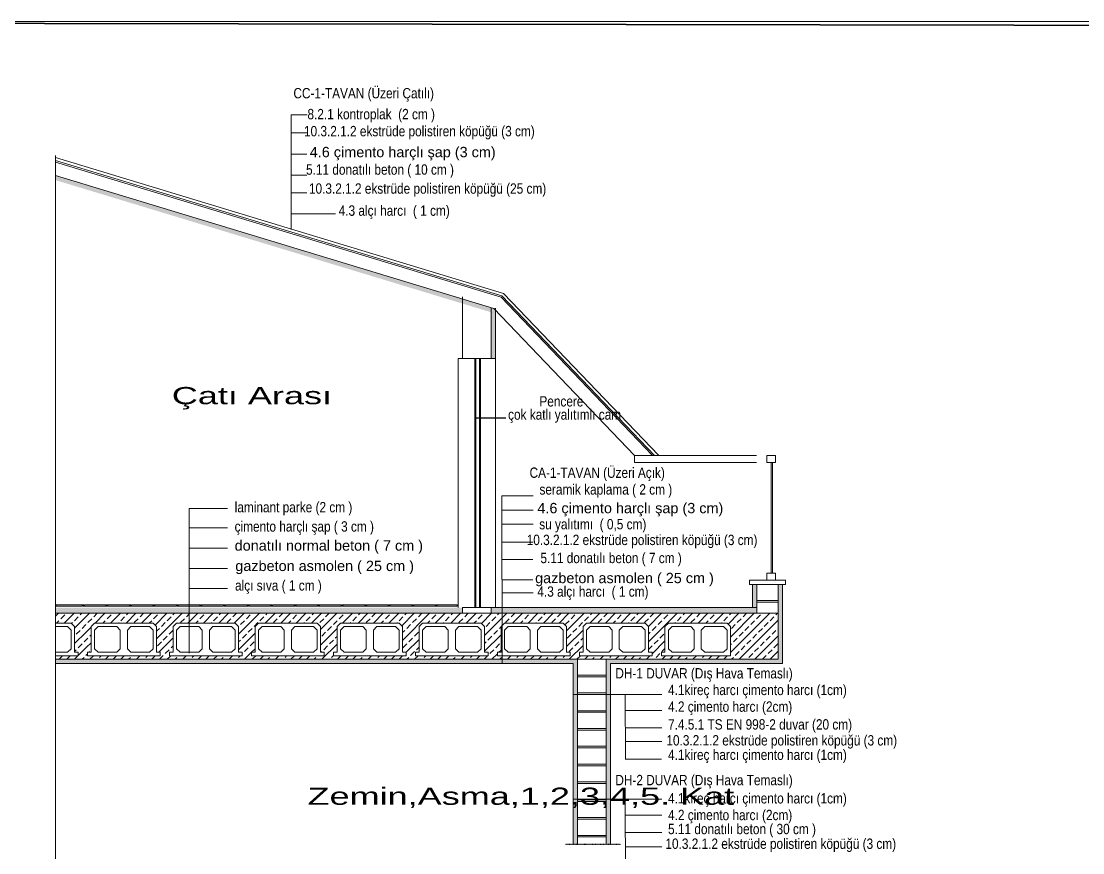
# Model space of a CAD drawing. Header units: millimetres. Extents: x 708 to 46452, y -4963 to 3960.
# Drawn here: x 39520 to 41162, y -3617 to -2332 of the extents above; entities that cross this region are included whole.
import ezdxf

# ---------------------------------------------------------------- set-up
doc = ezdxf.new("R2010")
doc.units = ezdxf.units.MM
doc.linetypes.add('DOT2', pattern=[0.125, 0, -0.125])
for name, color, linetype, lineweight in [('1', 7, 'Continuous', 0), ('101', 252, 'Continuous', 0), ('103', 31, 'Continuous', 0), ('160', 254, 'Continuous', 0), ('20', 1, 'Continuous', 0), ('40', 4, 'Continuous', 0), ('80', 3, 'Continuous', 0), ('görünüş1', 251, 'Continuous', 35), ('Çerçeve', 8, 'Continuous', 30)]:
    doc.layers.add(name, color=color, linetype=linetype, lineweight=lineweight)
doc.layers.add('2', color=2, linetype='Continuous')
doc.layers.add('6', color=1, linetype='Continuous')
doc.styles.add('GENERATED_STYLE_1', font='arial.ttf')
doc.styles.add('GENERATED_STYLE_8', font='arial.ttf')
pattern_1 = [(45, (-344983.952, -3585004.367), (-11.95481533, 11.95481533), []), (45, (-344971.997, -3585004.367), (-11.95481533, 11.95481533), [8.45333099, -4.226665494])]
pattern_2 = [(60, (-100061.1565, -909811.616), (-1.575489185, 2.728827319), [1.575489188, -1.575489188]), (120, (-100061.1565, -909811.616), (-3.150978374, 2e-09), [1.575489188, -1.575489188]), (1e-14, (-100061.9442, -909810.2517), (1.575489188, 2.7288273175), [1.575489188, -1.575489188])]

msp = doc.modelspace()

# ---------------------------------------------------------------- hatches: boundary and pattern name
at = {"layer": '101', "linetype": 'Continuous'}
h = msp.add_hatch(color=256, dxfattribs=at)
h.paths.add_polyline_path([(39573.358, -2570.156), (39573.358, -2577.111), (40202.843, -2767.918), (40202.843, -2760.962)])
h.paths.add_polyline_path([(40202.843, -2760.962), (40202.843, -2767.918), (40247.217, -2781.368), (40247.217, -2774.413)])
for points in [[(40247.217, -2852.949), (40253.874, -2852.949), (40253.874, -2774.761), (40247.217, -2774.413)], [(40424.715, -3604.031), (40431.371, -3604.031), (40431.371, -3324.214), (40697.618, -3324.214), (40697.618, -3202.184), (40690.962, -3202.184), (40690.962, -3317.558), (40424.715, -3317.558)], [(40657.681, -3202.184), (40651.025, -3202.184), (40651.025, -3237.737), (40657.681, -3237.737)], [(39620.815, -3317.558), (39573.358, -3317.558), (39573.358, -3324.214), (39620.815, -3324.214)], [(39620.815, -3324.214), (40373.685, -3324.214), (40373.685, -3604.031), (40380.341, -3604.031), (40380.341, -3317.558), (39620.815, -3317.558)]]:
    msp.add_hatch(color=256, dxfattribs=at).paths.add_polyline_path(points)
h = msp.add_hatch(dxfattribs=at)
h.set_pattern_fill('JIS_LC_8A', color=256, scale=0.106417, style=0, pattern_type=2)
h.set_pattern_definition([(1e-14, (-344983.952, -3584338.75), (0, 27.5235132), []), (1e-14, (-344981.457, -3584341.246), (0, 27.5235132), [])])
h.paths.add_polyline_path([(40690.962, -3202.184), (40657.681, -3202.184), (40657.681, -3246.559), (40690.962, -3246.559)])
h = msp.add_hatch(dxfattribs=at)
h.set_pattern_fill('ANSI33', color=256, scale=0.106417, style=0, pattern_type=2)
h.set_pattern_definition(pattern_1)
h.paths.add_polyline_path([(39620.815, -3246.559), (39573.358, -3246.559), (39573.358, -3261.687), (39597.382, -3261.687), (39602.86, -3267.165), (39602.86, -3306.832), (39608.339, -3306.832), (39608.339, -3312.31), (39573.358, -3312.31), (39573.358, -3317.558), (39620.815, -3317.558)])
h = msp.add_hatch(dxfattribs=at)
h.set_pattern_fill('ANSI33', color=256, scale=0.106417, style=0, pattern_type=2)
h.set_pattern_definition(pattern_1)
h.paths.add_polyline_path([(39620.815, -3317.558), (40690.962, -3317.558), (40690.962, -3246.559), (39620.815, -3246.559)])
h.paths.add_polyline_path([(39622.782, -3312.31), (39622.782, -3306.832), (39628.26, -3306.832), (39628.26, -3267.165), (39633.738, -3261.687), (39724.18, -3261.687), (39729.658, -3267.165), (39729.658, -3306.832), (39735.136, -3306.832), (39735.136, -3312.31)], flags=0)
h.paths.add_polyline_path([(39749.579, -3312.31), (39749.579, -3306.832), (39755.058, -3306.832), (39755.058, -3267.165), (39760.536, -3261.687), (39850.978, -3261.687), (39856.456, -3267.165), (39856.456, -3306.832), (39861.934, -3306.832), (39861.934, -3312.31)], flags=0)
h.paths.add_polyline_path([(39876.377, -3306.832), (39881.855, -3306.832), (39881.855, -3267.165), (39887.334, -3261.687), (39977.775, -3261.687), (39983.254, -3267.165), (39983.254, -3306.832), (39988.732, -3306.832), (39988.732, -3312.31), (39876.377, -3312.31)], flags=0)
h.paths.add_polyline_path([(40115.529, -3312.31), (40003.175, -3312.31), (40003.175, -3306.832), (40008.653, -3306.832), (40008.653, -3267.165), (40014.131, -3261.687), (40104.573, -3261.687), (40110.051, -3267.165), (40110.051, -3306.832), (40115.529, -3306.832)], flags=0)
h.paths.add_polyline_path([(40242.327, -3312.31), (40129.973, -3312.31), (40129.973, -3306.832), (40135.451, -3306.832), (40135.451, -3267.165), (40140.929, -3261.687), (40231.371, -3261.687), (40236.849, -3267.165), (40236.849, -3306.832), (40242.327, -3306.832)], flags=0)
h.paths.add_polyline_path([(40369.125, -3312.31), (40256.77, -3312.31), (40256.77, -3306.832), (40262.249, -3306.832), (40262.249, -3267.165), (40267.727, -3261.687), (40358.168, -3261.687), (40363.647, -3267.165), (40363.647, -3306.832), (40369.125, -3306.832)], flags=0)
h.paths.add_polyline_path([(40383.568, -3312.31), (40383.568, -3306.832), (40389.046, -3306.832), (40389.046, -3267.165), (40394.525, -3261.687), (40484.966, -3261.687), (40490.444, -3267.165), (40490.444, -3306.832), (40495.923, -3306.832), (40495.923, -3312.31)], flags=0)
h.paths.add_polyline_path([(40510.366, -3312.31), (40510.366, -3306.832), (40515.844, -3306.832), (40515.844, -3267.165), (40521.322, -3261.687), (40611.764, -3261.687), (40617.242, -3267.165), (40617.242, -3312.31)], flags=0)
h = msp.add_hatch(dxfattribs=at)
h.set_pattern_fill('JIS_LC_8A', color=256, scale=0.106417, style=0, pattern_type=2)
h.set_pattern_definition([(1e-14, (-344873.016, -3585004.367), (0, 27.5235132), []), (1e-14, (-344870.52, -3585006.862), (0, 27.5235132), [])])
h.paths.add_polyline_path([(40380.341, -3604.031), (40424.715, -3604.031), (40424.715, -3317.558), (40380.341, -3317.558)])
at = {"layer": '103', "linetype": 'Continuous'}
h = msp.add_hatch(dxfattribs=at)
h.set_pattern_fill('TRIANG', color=256, scale=0.106417, style=0, pattern_type=2)
h.set_pattern_definition(pattern_2)
h.paths.add_polyline_path([(39573.358, -3246.559), (40202.843, -3246.559), (40202.843, -3237.737), (39573.358, -3237.737)])
h = msp.add_hatch(dxfattribs=at)
h.set_pattern_fill('TRIANG', color=256, scale=0.106417, style=0, pattern_type=2)
h.set_pattern_definition(pattern_2)
h.paths.add_polyline_path([(40247.217, -3246.559), (40657.681, -3246.559), (40657.681, -3237.737), (40247.217, -3237.737)])

# ---------------------------------------------------------------- linework, layer by layer
at = {"layer": '1', "linetype": 'Continuous'}
for p, q in [((39937.746, -2476.27), (39937.746, -2653.556)), ((39937.746, -2476.27), (39962.3, -2476.27)), ((39937.746, -2504.22), (39961.802, -2504.22)), ((39937.746, -2536.765), (39961.802, -2536.765)), ((39937.746, -2569.31), (39961.802, -2569.31)), ((39937.746, -2596.722), (39961.802, -2596.722)), ((39937.746, -2629.059), (40006.176, -2629.059)), ((40196.187, -2852.949), (40253.874, -2852.949)), ((40196.187, -2852.949), (40196.187, -3237.737)), ((40253.874, -2852.949), (40253.874, -3237.737)), ((40263.727, -3065.097), (40263.882, -3324.214)), ((40263.727, -3065.097), (40311.783, -3065.097)), ((39779.94, -3084.657), (39780.134, -3308.262)), ((39779.94, -3084.657), (39839.212, -3084.657)), ((40263.882, -3087.434), (40311.783, -3087.434)), ((39780.134, -3114.298), (39839.212, -3114.298)), ((40263.882, -3108.61), (40311.783, -3108.61)), ((39780.134, -3145.777), (39839.212, -3145.777)), ((40263.795, -3136.412), (40311.789, -3136.412)), ((40263.795, -3136.412), (40311.789, -3136.412)), ((40263.681, -3163.322), (40311.693, -3163.322)), ((39780.134, -3177.256), (39839.212, -3177.256)), ((40263.681, -3194.801), (40311.693, -3194.801)), ((39780.134, -3208.494), (39839.212, -3208.494)), ((40263.882, -3214.793), (40311.783, -3214.793)), ((40373.685, -3372.315), (40454.473, -3372.315)), ((40454.473, -3372.315), (40454.549, -3472.15)), ((40454.473, -3372.315), (40510.775, -3372.315)), ((40454.722, -3372.315), (40466.809, -3372.315)), ((40454.473, -3396.877), (40510.775, -3396.877)), ((40454.473, -3423.489), (40510.775, -3423.489)), ((40454.287, -3444.928), (40510.775, -3444.928)), ((40454.38, -3444.928), (40510.682, -3444.928)), ((40454.473, -3444.928), (40510.775, -3444.928)), ((40454.317, -3472.15), (40510.682, -3472.15)), ((40373.685, -3533.971), (40454.473, -3533.971)), ((40454.457, -3533.971), (40454.549, -3654.445)), ((40454.473, -3533.971), (40510.775, -3533.971)), ((40454.473, -3558.532), (40510.775, -3558.532)), ((40454.473, -3585.145), (40510.775, -3585.145)), ((40454.473, -3607.504), (40510.775, -3607.504))]:
    msp.add_line(p, q, dxfattribs=at)
msp.add_lwpolyline([(40247.728, -2781.686), (40247.217, -2781.368)], dxfattribs=at)
at = {"layer": '1', "linetype": 'Continuous', "flags": 128}
for points in [[(40253.874, -2852.949), (40253.874, -2774.761)], [(40690.962, -3202.184), (40697.618, -3202.184), (40697.618, -3324.214), (40431.371, -3324.214), (40431.371, -3604.031)], [(40651.025, -3202.184), (40651.025, -3237.737)], [(40373.685, -3604.031), (40373.685, -3324.214), (39573.358, -3324.214)]]:
    msp.add_lwpolyline(points, dxfattribs=at)
at = {"layer": '160', "linetype": 'Continuous'}
for p, q in [((40202.843, -2757.594), (40202.843, -2852.949)), ((40247.217, -2852.949), (40247.217, -2774.413)), ((40657.681, -3202.184), (40657.681, -3246.559)), ((40657.681, -3202.184), (40690.962, -3202.184)), ((40202.843, -3237.737), (40202.843, -3246.559)), ((40202.843, -3237.737), (40247.217, -3237.737)), ((40247.217, -3246.559), (40247.217, -3237.737)), ((40380.341, -3317.558), (40380.341, -3604.031)), ((40424.715, -3317.558), (40424.715, -3604.031))]:
    msp.add_line(p, q, dxfattribs=at)
at = {"layer": '160', "linetype": 'Continuous', "flags": 128}
msp.add_lwpolyline([(40690.962, -3246.559), (40690.962, -3202.184), (40702.055, -3202.184), (40702.055, -3195.528), (40646.587, -3195.528), (40646.587, -3202.184), (40657.681, -3202.184)], dxfattribs=at)
at = {"layer": '2', "linetype": 'Continuous'}
msp.add_line((40221.69, -2944.257), (40269.758, -2944.257), dxfattribs=at)
at = {"layer": '2', "linetype": 'DOT2'}
msp.add_line((40447.645, -3604.031), (40361.298, -3604.031), dxfattribs=at)
at = {"layer": '20', "linetype": 'Continuous'}
for p, q in [((39573.358, -2539.177), (39573.358, -4858.627)), ((40263.527, -2756.172), (40499.831, -3002.499)), ((40266.036, -2752.296), (40506.058, -3002.499)), ((40250.981, -2775.554), (40468.692, -3002.499)), ((40679.868, -3184.435), (40679.868, -3013.593)), ((40682.087, -3184.435), (40682.087, -3013.593))]:
    msp.add_line(p, q, dxfattribs=at)
for points in [[(40266.036, -2752.296), (39573.358, -2542.335)], [(40263.527, -2756.172), (39573.358, -2546.972)], [(40250.981, -2775.554), (39573.358, -2570.156)]]:
    msp.add_lwpolyline(points, dxfattribs=at)
at = {"layer": '20', "linetype": 'Continuous', "flags": 128}
for points in [[(39573.358, -3261.687), (39597.382, -3261.687), (39602.86, -3267.165), (39602.86, -3306.832), (39608.339, -3306.832), (39608.339, -3312.31), (39573.358, -3312.31)], [(39573.358, -3267.165), (39591.904, -3267.165), (39597.382, -3272.643), (39597.382, -3301.353), (39591.904, -3306.832), (39573.358, -3306.832)]]:
    msp.add_lwpolyline(points, dxfattribs=at)
for points in [[(39724.18, -3261.687), (39729.658, -3267.165), (39729.658, -3306.832), (39735.136, -3306.832), (39735.136, -3312.31), (39622.782, -3312.31), (39622.782, -3306.832), (39628.26, -3306.832), (39628.26, -3267.165), (39633.738, -3261.687)], [(39850.978, -3261.687), (39856.456, -3267.165), (39856.456, -3306.832), (39861.934, -3306.832), (39861.934, -3312.31), (39749.579, -3312.31), (39749.579, -3306.832), (39755.058, -3306.832), (39755.058, -3267.165), (39760.536, -3261.687)], [(39977.775, -3261.687), (39983.254, -3267.165), (39983.254, -3306.832), (39988.732, -3306.832), (39988.732, -3312.31), (39876.377, -3312.31), (39876.377, -3306.832), (39881.855, -3306.832), (39881.855, -3267.165), (39887.334, -3261.687)], [(40104.573, -3261.687), (40110.051, -3267.165), (40110.051, -3306.832), (40115.529, -3306.832), (40115.529, -3312.31), (40003.175, -3312.31), (40003.175, -3306.832), (40008.653, -3306.832), (40008.653, -3267.165), (40014.131, -3261.687)], [(40231.371, -3261.687), (40236.849, -3267.165), (40236.849, -3306.832), (40242.327, -3306.832), (40242.327, -3312.31), (40129.973, -3312.31), (40129.973, -3306.832), (40135.451, -3306.832), (40135.451, -3267.165), (40140.929, -3261.687)], [(40358.168, -3261.687), (40363.647, -3267.165), (40363.647, -3306.832), (40369.125, -3306.832), (40369.125, -3312.31), (40256.77, -3312.31), (40256.77, -3306.832), (40262.249, -3306.832), (40262.249, -3267.165), (40267.727, -3261.687)], [(40484.966, -3261.687), (40490.444, -3267.165), (40490.444, -3306.832), (40495.923, -3306.832), (40495.923, -3312.31), (40383.568, -3312.31), (40383.568, -3306.832), (40389.046, -3306.832), (40389.046, -3267.165), (40394.525, -3261.687)], [(40515.844, -3267.165), (40521.322, -3261.687), (40611.764, -3261.687), (40617.242, -3267.165), (40617.242, -3312.31), (40510.366, -3312.31), (40510.366, -3306.832), (40515.844, -3306.832)], [(39639.216, -3267.165), (39633.738, -3272.643), (39633.738, -3301.353), (39639.216, -3306.832), (39668.003, -3306.832), (39673.481, -3301.353), (39673.481, -3272.643), (39668.003, -3267.165)], [(39718.702, -3267.165), (39724.18, -3272.643), (39724.18, -3301.353), (39718.702, -3306.832), (39689.916, -3306.832), (39684.437, -3301.353), (39684.437, -3272.643), (39689.916, -3267.165)], [(39766.014, -3267.165), (39760.536, -3272.643), (39760.536, -3301.353), (39766.014, -3306.832), (39794.8, -3306.832), (39800.279, -3301.353), (39800.279, -3272.643), (39794.8, -3267.165)], [(39845.499, -3267.165), (39850.978, -3272.643), (39850.978, -3301.353), (39845.499, -3306.832), (39816.713, -3306.832), (39811.235, -3301.353), (39811.235, -3272.643), (39816.713, -3267.165)], [(39892.812, -3267.165), (39887.334, -3272.643), (39887.334, -3301.353), (39892.812, -3306.832), (39921.598, -3306.832), (39927.076, -3301.353), (39927.076, -3272.643), (39921.598, -3267.165)], [(39972.297, -3267.165), (39977.775, -3272.643), (39977.775, -3301.353), (39972.297, -3306.832), (39943.511, -3306.832), (39938.033, -3301.353), (39938.033, -3272.643), (39943.511, -3267.165)], [(40019.61, -3267.165), (40014.131, -3272.643), (40014.131, -3301.353), (40019.61, -3306.832), (40048.396, -3306.832), (40053.874, -3301.353), (40053.874, -3272.643), (40048.396, -3267.165)], [(40099.095, -3267.165), (40104.573, -3272.643), (40104.573, -3301.353), (40099.095, -3306.832), (40070.309, -3306.832), (40064.83, -3301.353), (40064.83, -3272.643), (40070.309, -3267.165)], [(40146.407, -3267.165), (40140.929, -3272.643), (40140.929, -3301.353), (40146.407, -3306.832), (40175.193, -3306.832), (40180.672, -3301.353), (40180.672, -3272.643), (40175.193, -3267.165)], [(40225.892, -3267.165), (40231.371, -3272.643), (40231.371, -3301.353), (40225.892, -3306.832), (40197.106, -3306.832), (40191.628, -3301.353), (40191.628, -3272.643), (40197.106, -3267.165)], [(40273.205, -3267.165), (40267.727, -3272.643), (40267.727, -3301.353), (40273.205, -3306.832), (40301.991, -3306.832), (40307.469, -3301.353), (40307.469, -3272.643), (40301.991, -3267.165)], [(40352.69, -3267.165), (40358.168, -3272.643), (40358.168, -3301.353), (40352.69, -3306.832), (40323.904, -3306.832), (40318.426, -3301.353), (40318.426, -3272.643), (40323.904, -3267.165)], [(40400.003, -3267.165), (40394.525, -3272.643), (40394.525, -3301.353), (40400.003, -3306.832), (40428.789, -3306.832), (40434.267, -3301.353), (40434.267, -3272.643), (40428.789, -3267.165)], [(40479.488, -3267.165), (40484.966, -3272.643), (40484.966, -3301.353), (40479.488, -3306.832), (40450.702, -3306.832), (40445.224, -3301.353), (40445.224, -3272.643), (40450.702, -3267.165)], [(40526.8, -3306.832), (40555.587, -3306.832), (40561.065, -3301.353), (40561.065, -3272.643), (40555.587, -3267.165), (40526.8, -3267.165), (40521.322, -3272.643), (40521.322, -3301.353)], [(40577.5, -3306.832), (40572.021, -3301.353), (40572.021, -3272.643), (40577.5, -3267.165), (40606.286, -3267.165), (40611.764, -3272.643), (40611.764, -3301.353), (40606.286, -3306.832)]]:
    msp.add_lwpolyline(points, close=True, dxfattribs=at)
at = {"layer": '40', "linetype": 'Continuous'}
for p, q in [((40262.272, -2758.111), (40496.717, -3002.499)), ((40657.32, -3002.499), (40468.692, -3002.499)), ((40468.692, -3002.499), (40468.692, -3013.593)), ((40657.32, -3013.593), (40468.692, -3013.593)), ((40247.217, -3237.737), (40657.681, -3237.737))]:
    msp.add_line(p, q, dxfattribs=at)
msp.add_lwpolyline([(40262.272, -2758.111), (39573.358, -2549.29)], dxfattribs=at)
at = {"layer": '40', "linetype": 'Continuous', "flags": 128}
for points in [[(39574.245, -3233.3), (39574.245, -3235.519), (39614.771, -3235.519), (39614.771, -3233.965), (39616.989, -3233.965), (39616.989, -3233.3)], [(40194.301, -3233.3), (40194.301, -3235.519), (40163.682, -3235.519), (40163.682, -3233.965), (40161.464, -3233.965), (40161.464, -3233.3)]]:
    msp.add_lwpolyline(points, close=True, dxfattribs=at)
for points in [[(39617.877, -3235.519), (39653.376, -3235.519), (39653.376, -3234.853), (39651.158, -3234.853), (39651.158, -3233.3), (39617.877, -3233.3), (39617.877, -3234.853), (39615.658, -3234.853), (39615.658, -3235.519), (39651.158, -3235.519)], [(39687.545, -3233.3), (39652.045, -3233.3), (39652.045, -3233.965), (39654.264, -3233.965), (39654.264, -3235.519), (39687.545, -3235.519), (39687.545, -3233.965), (39689.763, -3233.965), (39689.763, -3233.3), (39654.264, -3233.3)], [(39690.651, -3235.519), (39726.15, -3235.519), (39726.15, -3234.853), (39723.932, -3234.853), (39723.932, -3233.3), (39690.651, -3233.3), (39690.651, -3234.853), (39688.432, -3234.853), (39688.432, -3235.519), (39723.932, -3235.519)], [(39760.319, -3233.3), (39724.819, -3233.3), (39724.819, -3233.965), (39727.038, -3233.965), (39727.038, -3235.519), (39760.319, -3235.519), (39760.319, -3233.965), (39762.537, -3233.965), (39762.537, -3233.3), (39727.038, -3233.3)], [(39763.425, -3235.519), (39798.924, -3235.519), (39798.924, -3234.853), (39796.706, -3234.853), (39796.706, -3233.3), (39763.425, -3233.3), (39763.425, -3234.853), (39761.206, -3234.853), (39761.206, -3235.519), (39796.706, -3235.519)], [(39833.093, -3233.3), (39797.593, -3233.3), (39797.593, -3233.965), (39799.812, -3233.965), (39799.812, -3235.519), (39833.093, -3235.519), (39833.093, -3233.965), (39835.312, -3233.965), (39835.312, -3233.3), (39799.812, -3233.3)], [(39836.199, -3235.519), (39871.699, -3235.519), (39871.699, -3234.853), (39869.48, -3234.853), (39869.48, -3233.3), (39836.199, -3233.3), (39836.199, -3234.853), (39833.98, -3234.853), (39833.98, -3235.519), (39869.48, -3235.519)], [(39905.867, -3233.3), (39870.367, -3233.3), (39870.367, -3233.965), (39872.586, -3233.965), (39872.586, -3235.519), (39905.867, -3235.519), (39905.867, -3233.965), (39908.086, -3233.965), (39908.086, -3233.3), (39872.586, -3233.3)], [(39908.973, -3235.519), (39944.473, -3235.519), (39944.473, -3234.853), (39942.254, -3234.853), (39942.254, -3233.3), (39908.973, -3233.3), (39908.973, -3234.853), (39906.754, -3234.853), (39906.754, -3235.519), (39942.254, -3235.519)], [(39978.641, -3233.3), (39943.141, -3233.3), (39943.141, -3233.965), (39945.36, -3233.965), (39945.36, -3235.519), (39978.641, -3235.519), (39978.641, -3233.965), (39980.86, -3233.965), (39980.86, -3233.3), (39945.36, -3233.3)], [(39981.747, -3235.519), (40017.247, -3235.519), (40017.247, -3234.853), (40015.028, -3234.853), (40015.028, -3233.3), (39981.747, -3233.3), (39981.747, -3234.853), (39979.528, -3234.853), (39979.528, -3235.519), (40015.028, -3235.519)], [(40051.415, -3233.3), (40015.916, -3233.3), (40015.916, -3233.965), (40018.134, -3233.965), (40018.134, -3235.519), (40051.415, -3235.519), (40051.415, -3233.965), (40053.634, -3233.965), (40053.634, -3233.3), (40018.134, -3233.3)], [(40054.521, -3235.519), (40090.021, -3235.519), (40090.021, -3234.853), (40087.802, -3234.853), (40087.802, -3233.3), (40054.521, -3233.3), (40054.521, -3234.853), (40052.303, -3234.853), (40052.303, -3235.519), (40087.802, -3235.519)], [(40124.189, -3233.3), (40088.69, -3233.3), (40088.69, -3233.965), (40090.908, -3233.965), (40090.908, -3235.519), (40124.189, -3235.519), (40124.189, -3233.965), (40126.408, -3233.965), (40126.408, -3233.3), (40090.908, -3233.3)], [(40127.295, -3235.519), (40162.795, -3235.519), (40162.795, -3234.853), (40160.576, -3234.853), (40160.576, -3233.3), (40127.295, -3233.3), (40127.295, -3234.853), (40125.077, -3234.853), (40125.077, -3235.519), (40160.576, -3235.519)]]:
    msp.add_lwpolyline(points, dxfattribs=at)
at = {"layer": '6', "linetype": 'Continuous'}
for p, q in [((40221.69, -2852.949), (40221.69, -3237.737)), ((40222.908, -2852.949), (40222.908, -3237.737)), ((40228.824, -2852.949), (40228.824, -3237.737)), ((40230.17, -2852.949), (40230.17, -3237.737))]:
    msp.add_line(p, q, dxfattribs=at)
at = {"layer": '80', "linetype": 'Continuous'}
for p, q in [((40673.212, -3002.499), (40673.212, -3013.593)), ((40686.524, -3002.499), (40673.212, -3002.499)), ((40686.524, -3002.499), (40686.524, -3013.593)), ((40673.212, -3013.593), (40686.524, -3013.593)), ((40673.212, -3184.435), (40673.212, -3195.528)), ((40686.524, -3184.435), (40673.212, -3184.435)), ((40686.524, -3184.435), (40686.524, -3195.528)), ((39573.358, -3246.559), (40690.962, -3246.559)), ((40690.962, -3317.558), (40690.962, -3246.559)), ((40690.962, -3317.558), (39573.358, -3317.558))]:
    msp.add_line(p, q, dxfattribs=at)
at = {"layer": 'görünüş1'}
msp.add_lwpolyline([(46452.231, -4934.354), (37756.546, -4934.354), (37756.487, -2331.683), (46452.171, -2347.088)], close=True, dxfattribs=at)
at = {"layer": 'Çerçeve'}
msp.add_line((4940.496, -2332.719), (44558.889, -2331.52), dxfattribs=at)

# ---------------------------------------------------------------- texts
at = {"layer": '1', "linetype": 'Continuous'}
for s, insert, char_height, attachment_point, style in [('\\A1;{\\fArial Narrow|b0|i0|c162|p34;CC-1-TAVAN (Üzeri Çatılı)}', (40158.591, -2434.735), 15.96249, 3, 'GENERATED_STYLE_8'), ('\\A1;{\\fArial Narrow|b0|i0|c162|p34;8.2.1 kontroplak  (2 cm )}', (40160.104, -2467.074), 15.96249, 3, 'GENERATED_STYLE_8'), ('\\A1;{\\W1.499915x;\\fArial TUR|b0|i0|c162|p34;Çatı Arası}', (39753.173, -2931.631), 26.60415, 7, 'GENERATED_STYLE_1'), ('\\A1;{\\fArial Narrow|b0|i0|c162|p34;Pencere}', (40389.704, -2910.989), 15.96249, 3, 'GENERATED_STYLE_8'), ('\\A1;{\\fArial Narrow|b0|i0|c162|p34;çok katlı yalıtımlı cam}', (40447.982, -2931.401), 15.96249, 3, 'GENERATED_STYLE_8'), ('\\A1;{\\fArial Narrow|b0|i0|c162|p34;CA-1-TAVAN (Üzeri Açık)}', (40515.65, -3021.256), 15.96249, 3, 'GENERATED_STYLE_8'), ('\\A1;{\\fArial Narrow|b0|i0|c162|p34;seramik kaplama ( 2 cm )}', (40526.998, -3047.15), 15.96249, 3, 'GENERATED_STYLE_8'), ('\\A1;{\\fArial Narrow|b0|i0|c162|p34;laminant parke (2 cm )}', (40032.316, -3074.58), 15.96249, 3, 'GENERATED_STYLE_8'), ('\\A1;{\\fArial Narrow|b0|i0|c162|p34;su yalıtımı  ( 0,5 cm)}', (40486.984, -3100.885), 15.96249, 3, 'GENERATED_STYLE_8'), ('\\A1;{\\fArial Narrow|b0|i0|c162|p34;çimento harçlı şap ( 3 cm )}', (40065.735, -3104.369), 15.96249, 3, 'GENERATED_STYLE_8'), ('\\A1;donatılı normal beton ( 7 cm )', (40141.607, -3133.837), 15.96249, 3, 'GENERATED_STYLE_8'), ('\\A1;gazbeton asmolen ( 25 cm )', (40127.693, -3165.316), 15.96249, 3, 'GENERATED_STYLE_8'), ('\\A1;gazbeton asmolen ( 25 cm )', (40591.373, -3184.042), 15.96249, 3, 'GENERATED_STYLE_8'), ('\\A1;{\\fArial Narrow|b0|i0|c162|p34;alçı sıva ( 1 cm )}', (39985.055, -3195.518), 15.96249, 3, 'GENERATED_STYLE_8'), ('\\A1;{\\fArial Narrow|b0|i0|c162|p34;DH-1 DUVAR (Dış Hava Temaslı)}', (40713.329, -3331.309), 15.96249, 3, 'GENERATED_STYLE_8'), ('\\A1;{\\fArial Narrow|b0|i0|c162|p34;4.2 çimento harcı (2cm)}', (40712.634, -3382.837), 15.96249, 3, 'GENERATED_STYLE_8'), ('\\A1;{\\fArial Narrow|b0|i0|c162|p34;DH-2 DUVAR (Dış Hava Temaslı)}', (40713.329, -3496.384), 15.96249, 3, 'GENERATED_STYLE_8'), ('\\A1;\\pi-79.81244,l385.20597,t385.20597;{\\W1.5;Zemin,Asma,1,2,3,4,5. Kat}', (39657.636, -3547.515), 26.60415, 7, 'GENERATED_STYLE_1'), ('\\A1;{\\fArial Narrow|b0|i0|c162|p34;4.2 çimento harcı (2cm)}', (40712.634, -3550.338), 15.96249, 3, 'GENERATED_STYLE_8')]:
    msp.add_mtext(s, dxfattribs=dict(at, insert=insert, char_height=char_height, attachment_point=attachment_point, style=style))
at = {"layer": '1', "linetype": 'Continuous', "char_height": 15.96249, "attachment_point": 3, "style": 'GENERATED_STYLE_8'}
for s, insert, width in [('\\A1;{\\fArial Narrow|b0|i0|c162|p34;10.3.2.1.2 ekstrüde polistiren köpüğü (3 cm)}', (40314.355, -2493.377), 370.86289), ('\\A1;4.6 çimento harçlı şap (3 cm)', (40253.966, -2525.689), 370.86289), ('\\A1;{\\fArial Narrow|b0|i0|c162|p34;5.11 donatılı beton ( 10 cm )}', (40189.467, -2552.736), 249.46977), ('\\A1;{\\fArial Narrow|b0|i0|c162|p34;10.3.2.1.2 ekstrüde polistiren köpüğü (25 cm)}', (40332.187, -2582.096), 370.86289), ('\\A1;{\\fArial Narrow|b0|i0|c162|p34;4.3 alçı harcı  ( 1 cm)}', (40182.969, -2616.2), 272.71207), ('\\A1;4.6 çimento harçlı şap (3 cm)', (40606, -3075.963), 370.86289), ('\\A1;{\\fArial Narrow|b0|i0|c162|p34;10.3.2.1.2 ekstrüde polistiren köpüğü (3 cm)}', (40658.765, -3125.146), 370.86289), ('\\A1;{\\fArial Narrow|b0|i0|c162|p34;5.11 donatılı beton ( 7 cm )}', (40541.764, -3153.08), 249.46977), ('\\A1;{\\fArial Narrow|b0|i0|c162|p34;4.3 alçı harcı  ( 1 cm)}', (40490.242, -3204.969), 272.71207), ('\\A1;{\\fArial Narrow|b0|i0|c162|p34;4.1kireç harcı çimento harcı (1cm) }', (40796.98, -3357.035), 382.65327), ('\\A1;{\\fArial Narrow|b0|i0|c162|p34;7.4.5.1 TS EN 998-2 duvar (20 cm)}', (40805.128, -3410.311), 326.86326), ('\\A1;{\\fArial Narrow|b0|i0|c162|p34;10.3.2.1.2 ekstrüde polistiren köpüğü (3 cm)}', (40874.786, -3434.92), 370.86289), ('\\A1;{\\fArial Narrow|b0|i0|c162|p34;4.1kireç harcı çimento harcı (1cm) }', (40796.98, -3457.186), 382.65327), ('\\A1;{\\fArial Narrow|b0|i0|c162|p34;4.1kireç harcı çimento harcı (1cm) }', (40796.98, -3524.535), 382.65327), ('\\A1;{\\fArial Narrow|b0|i0|c162|p34;5.11 donatılı beton ( 30 cm )}', (40749.299, -3571.967), 249.46977), ('\\A1;{\\fArial Narrow|b0|i0|c162|p34;10.3.2.1.2 ekstrüde polistiren köpüğü (3 cm)}', (40873.248, -3594.684), 370.86289)]:
    msp.add_mtext(s, dxfattribs=dict(at, insert=insert, width=width))

doc.saveas('drawing.dxf')
